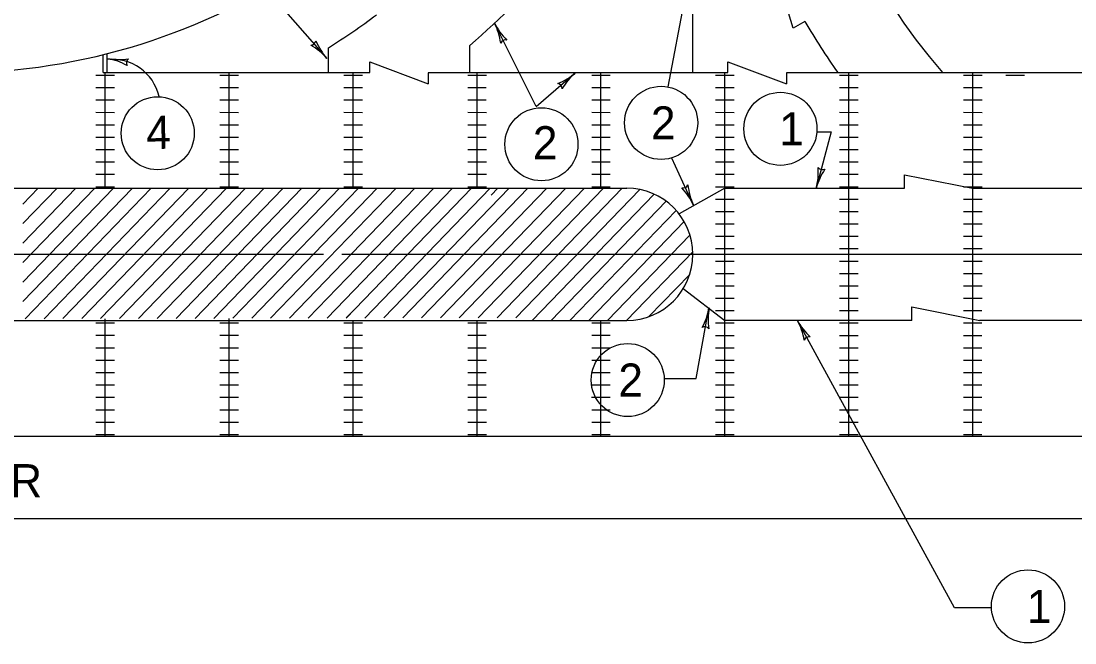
# Model space of a CAD drawing. Extents: x 1007 to 1035.5, y 1000.5 to 1058.1.
# Drawn here: x 1012.84 to 1019.22, y 1005.79 to 1009.56 of the extents above; entities that cross this region are included whole.
import ezdxf

# ---------------------------------------------------------------- set-up
doc = ezdxf.new("R2010")
doc.units = 0
doc.layers.add('Level 1', color=7, linetype='Continuous')
doc.layers.add('Level 2', color=7, linetype='Continuous')

msp = doc.modelspace()

# ---------------------------------------------------------------- linework, layer by layer
at = {"layer": 'Level 1'}
for p, q in [((1013.8575, 1010.2773), (1014.6948, 1009.3291)), ((1017.5157, 1009.5126), (1017.3916, 1009.9295)), ((1016.7587, 1009.1563), (1016.8764, 1009.7699)), ((1016.9088, 1009.2432), (1016.9088, 1009.7468)), ((1015.9614, 1009.0382), (1015.7088, 1009.5427)), ((1017.5875, 1009.5518), (1017.5157, 1009.5126)), ((1015.5588, 1009.2432), (1015.5588, 1009.4068)), ((1013.3404, 1009.2434), (1013.3404, 1009.3518)), ((1013.3638, 1009.2434), (1013.3638, 1009.3577)), ((1014.7032, 1009.2432), (1014.7032, 1009.3932)), ((1014.9538, 1009.2432), (1014.9538, 1009.3092)), ((1014.9538, 1009.3092), (1015.3075, 1009.175)), ((1017.1215, 1009.2432), (1017.1215, 1009.3092)), ((1017.1215, 1009.3092), (1017.4752, 1009.175)), ((1013.2966, 1009.2277), (1013.4092, 1009.2277)), ((1013.3404, 1009.2432), (1014.9538, 1009.2432)), ((1013.3529, 1008.5432), (1013.3529, 1009.2432)), ((1014.0466, 1009.2277), (1014.1592, 1009.2277)), ((1014.1029, 1008.5432), (1014.1029, 1009.2432)), ((1014.7966, 1009.2277), (1014.9092, 1009.2277)), ((1014.8529, 1008.5432), (1014.8529, 1009.2432)), ((1015.3078, 1009.2416), (1015.3075, 1009.175)), ((1015.3078, 1009.2432), (1017.1215, 1009.2432)), ((1015.5466, 1009.2277), (1015.6592, 1009.2277)), ((1015.6029, 1008.5432), (1015.6029, 1009.2432)), ((1015.9614, 1009.0382), (1016.1995, 1009.2432)), ((1016.2966, 1009.2277), (1016.4092, 1009.2277)), ((1016.3529, 1008.5432), (1016.3529, 1009.2432)), ((1017.0466, 1009.2277), (1017.1592, 1009.2277)), ((1017.1029, 1007.0432), (1017.1029, 1009.2432)), ((1017.4755, 1009.2416), (1017.4752, 1009.175)), ((1017.4755, 1009.2432), (1018.4197, 1009.2432)), ((1017.7966, 1009.2277), (1017.9092, 1009.2277)), ((1017.8529, 1007.0432), (1017.8529, 1009.2432)), ((1017.8529, 1007.0432), (1017.8529, 1009.2432)), ((1018.4197, 1009.2432), (1033.7409, 1009.2432)), ((1018.5466, 1009.2277), (1018.6592, 1009.2277)), ((1018.6029, 1007.0432), (1018.6029, 1009.2432)), ((1018.6029, 1007.0432), (1018.6029, 1009.2432)), ((1018.8033, 1009.2276), (1018.9159, 1009.2276)), ((1013.2966, 1009.1528), (1013.4091, 1009.1528)), ((1014.0466, 1009.1528), (1014.1591, 1009.1528)), ((1014.7966, 1009.1528), (1014.9091, 1009.1528)), ((1015.5466, 1009.1528), (1015.6591, 1009.1528)), ((1016.2966, 1009.1528), (1016.4091, 1009.1528)), ((1017.0466, 1009.1528), (1017.1591, 1009.1528)), ((1017.7966, 1009.1528), (1017.9091, 1009.1528)), ((1018.5466, 1009.1528), (1018.6591, 1009.1528)), ((1013.2967, 1009.0777), (1013.4091, 1009.0777)), ((1014.0467, 1009.0777), (1014.1591, 1009.0777)), ((1014.7967, 1009.0777), (1014.9091, 1009.0777)), ((1015.5467, 1009.0777), (1015.6591, 1009.0777)), ((1016.2967, 1009.0777), (1016.4091, 1009.0777)), ((1017.0467, 1009.0777), (1017.1591, 1009.0777)), ((1017.7967, 1009.0777), (1017.9091, 1009.0777)), ((1018.5467, 1009.0777), (1018.6591, 1009.0777)), ((1013.2966, 1009.0028), (1013.4092, 1009.0027)), ((1014.0466, 1009.0028), (1014.1592, 1009.0027)), ((1014.7966, 1009.0028), (1014.9092, 1009.0027)), ((1015.5466, 1009.0028), (1015.6592, 1009.0027)), ((1016.2966, 1009.0028), (1016.4092, 1009.0027)), ((1017.0466, 1009.0028), (1017.1592, 1009.0027)), ((1017.7966, 1009.0028), (1017.9092, 1009.0027)), ((1018.5466, 1009.0028), (1018.6592, 1009.0027)), ((1013.2966, 1008.9277), (1013.4091, 1008.9277)), ((1014.0466, 1008.9277), (1014.1591, 1008.9277)), ((1014.7966, 1008.9277), (1014.9091, 1008.9277)), ((1015.5466, 1008.9277), (1015.6591, 1008.9277)), ((1016.2966, 1008.9277), (1016.4091, 1008.9277)), ((1017.0466, 1008.9277), (1017.1591, 1008.9277)), ((1017.7455, 1008.8842), (1017.6554, 1008.5432)), ((1017.6594, 1008.8842), (1017.7455, 1008.8842)), ((1017.7966, 1008.9277), (1017.9091, 1008.9277)), ((1018.5466, 1008.9277), (1018.6591, 1008.9277)), ((1013.2967, 1008.8527), (1013.4091, 1008.8527)), ((1014.0467, 1008.8527), (1014.1591, 1008.8527)), ((1014.7967, 1008.8527), (1014.9091, 1008.8527)), ((1015.5467, 1008.8527), (1015.6591, 1008.8527)), ((1016.2967, 1008.8527), (1016.4091, 1008.8527)), ((1017.0467, 1008.8527), (1017.1591, 1008.8527)), ((1017.7967, 1008.8527), (1017.9091, 1008.8527)), ((1018.5467, 1008.8527), (1018.6591, 1008.8527)), ((1013.2965, 1008.7776), (1013.4092, 1008.7776)), ((1014.0465, 1008.7776), (1014.1592, 1008.7776)), ((1014.7965, 1008.7776), (1014.9092, 1008.7776)), ((1015.5465, 1008.7776), (1015.6592, 1008.7776)), ((1016.2965, 1008.7776), (1016.4092, 1008.7776)), ((1017.0465, 1008.7776), (1017.1592, 1008.7776)), ((1017.7965, 1008.7776), (1017.9092, 1008.7776)), ((1018.5465, 1008.7776), (1018.6592, 1008.7776)), ((1013.2966, 1008.7026), (1013.4092, 1008.7027)), ((1014.0466, 1008.7026), (1014.1592, 1008.7027)), ((1014.7966, 1008.7026), (1014.9092, 1008.7027)), ((1015.5466, 1008.7026), (1015.6592, 1008.7027)), ((1016.2966, 1008.7026), (1016.4092, 1008.7027)), ((1016.78, 1008.7268), (1016.9128, 1008.4368)), ((1017.0466, 1008.7026), (1017.1592, 1008.7027)), ((1017.7966, 1008.7026), (1017.9092, 1008.7027)), ((1018.5466, 1008.7026), (1018.6592, 1008.7027)), ((1013.2967, 1008.6277), (1013.4092, 1008.6276)), ((1014.0467, 1008.6277), (1014.1592, 1008.6276)), ((1014.7967, 1008.6277), (1014.9092, 1008.6276)), ((1015.5467, 1008.6277), (1015.6592, 1008.6276)), ((1016.2967, 1008.6277), (1016.4092, 1008.6276)), ((1017.0467, 1008.6277), (1017.1592, 1008.6276)), ((1017.7967, 1008.6277), (1017.9092, 1008.6276)), ((1018.1908, 1008.5433), (1018.1908, 1008.6247)), ((1018.1908, 1008.6247), (1018.6016, 1008.5432)), ((1018.5467, 1008.6277), (1018.6592, 1008.6276)), ((1008.1587, 1008.5432), (1016.5087, 1008.5432)), ((1012.8541, 1008.4472), (1012.9468, 1008.5432)), ((1012.8541, 1008.3289), (1013.0609, 1008.5432)), ((1012.8541, 1008.2109), (1013.1749, 1008.5432)), ((1012.8541, 1008.0928), (1013.2889, 1008.5432)), ((1012.8541, 1007.9747), (1013.403, 1008.5432)), ((1012.8541, 1007.8566), (1013.517, 1008.5432)), ((1012.868, 1007.7532), (1013.6308, 1008.5432)), ((1012.9823, 1007.7534), (1013.745, 1008.5432)), ((1013.0966, 1007.7537), (1013.859, 1008.5432)), ((1013.2108, 1007.7539), (1013.9729, 1008.5432)), ((1013.2966, 1008.5527), (1013.4092, 1008.5526)), ((1013.325, 1007.7542), (1014.0869, 1008.5432)), ((1013.4393, 1007.7544), (1014.201, 1008.5432)), ((1013.5535, 1007.7546), (1014.3149, 1008.5432)), ((1013.6679, 1007.7548), (1014.4291, 1008.5432)), ((1013.7822, 1007.7551), (1014.5431, 1008.5432)), ((1013.8963, 1007.7553), (1014.657, 1008.5432)), ((1014.0106, 1007.7556), (1014.7711, 1008.5432)), ((1014.0466, 1008.5527), (1014.1592, 1008.5526)), ((1014.1248, 1007.7558), (1014.885, 1008.5432)), ((1014.239, 1007.7561), (1014.999, 1008.5432)), ((1014.3533, 1007.7563), (1015.1131, 1008.5432)), ((1014.4675, 1007.7566), (1015.2271, 1008.5432)), ((1014.5818, 1007.7568), (1015.3411, 1008.5432)), ((1014.696, 1007.7571), (1015.4551, 1008.5432)), ((1014.7966, 1008.5527), (1014.9092, 1008.5526)), ((1014.8103, 1007.7573), (1015.5692, 1008.5432)), ((1014.9244, 1007.7576), (1015.6831, 1008.5432)), ((1015.0388, 1007.7578), (1015.7972, 1008.5432)), ((1015.1529, 1007.758), (1015.9111, 1008.5432)), ((1015.2672, 1007.7583), (1016.0251, 1008.5432)), ((1015.3815, 1007.7585), (1016.1393, 1008.5432)), ((1015.4957, 1007.7588), (1016.2531, 1008.5432)), ((1015.5466, 1008.5527), (1015.6592, 1008.5526)), ((1015.6099, 1007.759), (1016.3672, 1008.5432)), ((1015.6887, 1008.501), (1015.7295, 1008.5432)), ((1015.7243, 1007.7593), (1016.4813, 1008.5432)), ((1015.8383, 1007.7595), (1016.5876, 1008.5353)), ((1015.9368, 1007.7432), (1016.6746, 1008.5072)), ((1016.2966, 1008.5527), (1016.4092, 1008.5526)), ((1017.0466, 1008.5527), (1017.1592, 1008.5526)), ((1017.1029, 1008.5432), (1018.1908, 1008.5432)), ((1017.7966, 1008.5527), (1017.9092, 1008.5526)), ((1018.5466, 1008.5527), (1018.6592, 1008.5526)), ((1018.6016, 1008.5432), (1020.267, 1008.5432)), ((1016.0508, 1007.7432), (1016.7472, 1008.4643)), ((1017.0466, 1008.4777), (1017.1591, 1008.4777)), ((1017.7966, 1008.4777), (1017.9091, 1008.4777)), ((1018.5466, 1008.4777), (1018.6591, 1008.4777)), ((1016.1646, 1007.7432), (1016.8076, 1008.409)), ((1017.0466, 1008.4027), (1017.1591, 1008.4026)), ((1017.7966, 1008.4027), (1017.9091, 1008.4026)), ((1018.5466, 1008.4027), (1018.6591, 1008.4026)), ((1016.2787, 1007.7432), (1016.8563, 1008.3412)), ((1017.0465, 1008.3277), (1017.1591, 1008.3277)), ((1017.7965, 1008.3277), (1017.9091, 1008.3277)), ((1018.5465, 1008.3277), (1018.6591, 1008.3277)), ((1016.3928, 1007.7432), (1016.8913, 1008.2595)), ((1017.0465, 1008.2527), (1017.159, 1008.2526)), ((1017.7965, 1008.2527), (1017.909, 1008.2526)), ((1018.5465, 1008.2527), (1018.659, 1008.2526)), ((1012.6587, 1008.1432), (1014.6587, 1008.1432)), ((1014.7837, 1008.1432), (1015.0337, 1008.1432)), ((1015.1587, 1008.1432), (1017.1587, 1008.1432)), ((1016.5068, 1007.7432), (1016.9083, 1008.159)), ((1017.0465, 1008.1777), (1017.159, 1008.1776)), ((1017.1587, 1008.1432), (1019.1587, 1008.1432)), ((1017.7965, 1008.1777), (1017.909, 1008.1776)), ((1018.5465, 1008.1777), (1018.659, 1008.1776)), ((1017.0464, 1008.1027), (1017.159, 1008.1027)), ((1017.7964, 1008.1027), (1017.909, 1008.1027)), ((1018.5464, 1008.1027), (1018.659, 1008.1027)), ((1016.6434, 1007.7666), (1016.8898, 1008.0218)), ((1017.0464, 1008.0277), (1017.1589, 1008.0276)), ((1017.7964, 1008.0277), (1017.9089, 1008.0276)), ((1018.5464, 1008.0277), (1018.6589, 1008.0276)), ((1017.0464, 1007.9527), (1017.1589, 1007.9526)), ((1017.7964, 1007.9527), (1017.9089, 1007.9526)), ((1018.5464, 1007.9527), (1018.6589, 1007.9526)), ((1017.0463, 1007.8777), (1017.1589, 1007.8777)), ((1017.7963, 1007.8777), (1017.9089, 1007.8777)), ((1018.5463, 1007.8777), (1018.6589, 1007.8777)), ((1016.9293, 1007.391), (1017.0059, 1007.8172)), ((1017.0463, 1007.8027), (1017.1588, 1007.8026)), ((1017.7963, 1007.8027), (1017.9088, 1007.8026)), ((1018.2339, 1007.7432), (1018.2339, 1007.8245)), ((1018.2339, 1007.8245), (1018.6448, 1007.743)), ((1018.5463, 1007.8027), (1018.6588, 1007.8026)), ((1008.1587, 1007.7432), (1016.5087, 1007.7432)), ((1013.3529, 1007.0432), (1013.3529, 1007.7534)), ((1013.3529, 1007.0432), (1013.3529, 1007.7432)), ((1013.3529, 1007.0407), (1013.3529, 1007.7432)), ((1014.1029, 1007.0432), (1014.1029, 1007.7548)), ((1014.1029, 1007.0432), (1014.1029, 1007.7432)), ((1014.1029, 1007.0407), (1014.1029, 1007.7432)), ((1014.8128, 1007.7597), (1014.8362, 1007.784)), ((1014.8529, 1007.0432), (1014.8529, 1007.7432)), ((1014.8529, 1007.0407), (1014.8529, 1007.7432)), ((1014.8529, 1007.0432), (1014.8529, 1007.7432)), ((1015.6029, 1007.0432), (1015.6029, 1007.7432)), ((1015.6029, 1007.0407), (1015.6029, 1007.7432)), ((1015.6029, 1007.0432), (1015.6029, 1007.7432)), ((1016.3529, 1007.0432), (1016.3529, 1007.7432)), ((1016.3529, 1007.0407), (1016.3529, 1007.7432)), ((1016.3529, 1007.0432), (1016.3529, 1007.7432)), ((1018.2339, 1007.7432), (1017.1029, 1007.7432)), ((1018.4923, 1006.0028), (1017.5413, 1007.7432)), ((1020.3077, 1007.7432), (1018.6439, 1007.7432)), ((1013.2966, 1007.7277), (1013.4092, 1007.7277)), ((1014.0466, 1007.7277), (1014.1592, 1007.7277)), ((1014.7966, 1007.7277), (1014.9092, 1007.7277)), ((1015.5466, 1007.7277), (1015.6592, 1007.7277)), ((1016.2966, 1007.7277), (1016.4092, 1007.7277)), ((1017.0463, 1007.7277), (1017.1588, 1007.7277)), ((1017.7963, 1007.7277), (1017.9088, 1007.7277)), ((1018.5463, 1007.7277), (1018.6588, 1007.7277)), ((1013.2966, 1007.6528), (1013.4091, 1007.6528)), ((1014.0466, 1007.6528), (1014.1591, 1007.6528)), ((1014.7966, 1007.6528), (1014.9091, 1007.6528)), ((1015.5466, 1007.6528), (1015.6591, 1007.6528)), ((1016.2966, 1007.6528), (1016.4091, 1007.6528)), ((1017.0462, 1007.6527), (1017.1588, 1007.6526)), ((1017.7962, 1007.6527), (1017.9088, 1007.6526)), ((1018.5462, 1007.6527), (1018.6588, 1007.6526)), ((1013.2967, 1007.5777), (1013.4091, 1007.5777)), ((1014.0467, 1007.5777), (1014.1591, 1007.5777)), ((1014.7967, 1007.5777), (1014.9091, 1007.5777)), ((1015.5467, 1007.5777), (1015.6591, 1007.5777)), ((1016.2967, 1007.5777), (1016.4091, 1007.5777)), ((1017.0462, 1007.5777), (1017.1587, 1007.5776)), ((1017.7962, 1007.5777), (1017.9087, 1007.5776)), ((1018.5462, 1007.5777), (1018.6587, 1007.5776)), ((1013.2966, 1007.5028), (1013.4092, 1007.5027)), ((1014.0466, 1007.5028), (1014.1592, 1007.5027)), ((1014.7966, 1007.5028), (1014.9092, 1007.5027)), ((1015.5466, 1007.5028), (1015.6592, 1007.5027)), ((1016.2966, 1007.5028), (1016.4092, 1007.5027)), ((1017.0462, 1007.5027), (1017.1587, 1007.5027)), ((1017.7962, 1007.5027), (1017.9087, 1007.5027)), ((1018.5462, 1007.5027), (1018.6587, 1007.5027)), ((1013.2966, 1007.4277), (1013.4091, 1007.4277)), ((1014.0466, 1007.4277), (1014.1591, 1007.4277)), ((1014.7966, 1007.4277), (1014.9091, 1007.4277)), ((1015.5466, 1007.4277), (1015.6591, 1007.4277)), ((1016.2966, 1007.4277), (1016.4091, 1007.4277)), ((1017.0461, 1007.4277), (1017.1587, 1007.4276)), ((1017.7961, 1007.4277), (1017.9087, 1007.4276)), ((1018.5461, 1007.4277), (1018.6587, 1007.4276)), ((1013.2967, 1007.3527), (1013.4091, 1007.3527)), ((1014.0467, 1007.3527), (1014.1591, 1007.3527)), ((1014.7967, 1007.3527), (1014.9091, 1007.3527)), ((1015.5467, 1007.3527), (1015.6591, 1007.3527)), ((1016.2967, 1007.3527), (1016.4091, 1007.3527)), ((1016.7359, 1007.391), (1016.9293, 1007.391)), ((1017.0461, 1007.3527), (1017.1586, 1007.3527)), ((1017.7961, 1007.3527), (1017.9086, 1007.3527)), ((1018.5461, 1007.3527), (1018.6586, 1007.3527)), ((1013.2965, 1007.2776), (1013.4092, 1007.2776)), ((1014.0465, 1007.2776), (1014.1592, 1007.2776)), ((1014.7965, 1007.2776), (1014.9092, 1007.2776)), ((1015.5465, 1007.2776), (1015.6592, 1007.2776)), ((1016.2965, 1007.2776), (1016.4092, 1007.2776)), ((1017.046, 1007.2777), (1017.1586, 1007.2776)), ((1017.796, 1007.2777), (1017.9086, 1007.2776)), ((1018.546, 1007.2777), (1018.6586, 1007.2776)), ((1013.2966, 1007.2026), (1013.4092, 1007.2027)), ((1014.0466, 1007.2026), (1014.1592, 1007.2027)), ((1014.7966, 1007.2026), (1014.9092, 1007.2027)), ((1015.5466, 1007.2026), (1015.6592, 1007.2027)), ((1016.2966, 1007.2026), (1016.4092, 1007.2027)), ((1017.046, 1007.2027), (1017.1586, 1007.2026)), ((1017.796, 1007.2027), (1017.9086, 1007.2026)), ((1018.546, 1007.2027), (1018.6586, 1007.2026)), ((1013.2967, 1007.1277), (1013.4092, 1007.1276)), ((1014.0467, 1007.1277), (1014.1592, 1007.1276)), ((1014.7967, 1007.1277), (1014.9092, 1007.1276)), ((1015.5467, 1007.1277), (1015.6592, 1007.1276)), ((1016.2967, 1007.1277), (1016.4092, 1007.1276)), ((1017.046, 1007.1277), (1017.1585, 1007.1277)), ((1017.796, 1007.1277), (1017.9085, 1007.1277)), ((1018.546, 1007.1277), (1018.6585, 1007.1277)), ((1008.1587, 1007.0432), (1033.7409, 1007.0432)), ((1013.2966, 1007.0527), (1013.4092, 1007.0526)), ((1014.0466, 1007.0527), (1014.1592, 1007.0526)), ((1014.7966, 1007.0527), (1014.9092, 1007.0526)), ((1015.5466, 1007.0527), (1015.6592, 1007.0526)), ((1016.2966, 1007.0527), (1016.4092, 1007.0526)), ((1017.0459, 1007.0527), (1017.1585, 1007.0526)), ((1017.7959, 1007.0527), (1017.9085, 1007.0526)), ((1018.5459, 1007.0527), (1018.6585, 1007.0526)), ((1008.1587, 1006.5432), (1033.7409, 1006.5432)), ((1018.716, 1006.0028), (1018.4923, 1006.0028))]:
    msp.add_line(p, q, dxfattribs=at)
for points in [[(1010.5274, 1008.1432), (1014.3174, 1008.1432)], [(1014.4358, 1008.1432), (1014.6727, 1008.1432)], [(1014.7912, 1008.1432), (1018.5812, 1008.1432)], [(1018.6996, 1008.1432), (1018.9364, 1008.1432)], [(1019.0549, 1008.1432), (1022.8449, 1008.1432)]]:
    msp.add_lwpolyline(points, dxfattribs=at)
for centre in [(1016.7169, 1008.939), (1013.6704, 1008.8761), (1017.4389, 1008.9029), (1015.9925, 1008.8093), (1016.5148, 1007.3821), (1018.9371, 1006.0119)]:
    msp.add_circle(centre, 0.2213, dxfattribs=at)
for centre, radius, start, end in [((1021.2587, 1011.6932), 3.75, 159.99981, 220.79339), ((1012.4443, 1012.9932), 3.75, 270, 339.13966), ((1012.4443, 1012.9932), 4.75, 310.97158, 320.13145), ((1012.4443, 1012.9932), 4.25, 302.10639, 306.87419), ((1021.2587, 1011.6932), 4.25, 210.25425, 215.20269), ((1014.5964, 1009.4405), 0.0313, 270.21974, 352.33644), ((1014.4017, 1009.0703), 0.3909, 41.44514, 60.11393), ((1014.9878, 1009.5878), 0.3909, 202.7923, 221.43903), ((1014.4017, 1009.0703), 0.3909, 41.43292, 41.44514), ((1016.5087, 1008.1432), 0.4, 270, 90), ((1016.8507, 1008.5763), 0.0313, 253.37711, 335.4938), ((1016.5571, 1008.2783), 0.3909, 24.60251, 43.27129), ((1017.268, 1008.6038), 0.3909, 185.94967, 204.5964), ((1016.5571, 1008.2783), 0.3909, 24.59028, 24.60251), ((1016.6226, 1007.8882), 0.3909, 331.1545, 349.80123), ((1017.3922, 1007.7498), 0.3909, 169.80734, 188.47612), ((1017.3922, 1007.7498), 0.3909, 169.79512, 169.80734), ((1017.8844, 1007.9306), 0.3909, 208.651, 227.31978), ((1017.8844, 1007.9306), 0.3909, 208.63878, 208.651), ((1017.1983, 1007.5557), 0.3909, 9.99816, 28.64489), ((1016.981, 1007.6727), 0.0313, 38.58194, 120.69863), ((1017.6126, 1007.6127), 0.0313, 77.4256, 159.54229)]:
    msp.add_arc(centre, radius, start, end, dxfattribs=at)
at = {"layer": 'Level 2'}
for p, q in [((1017.1029, 1008.5432), (1016.8253, 1008.3877)), ((1016.8506, 1007.9357), (1017.1029, 1007.7432))]:
    msp.add_line(p, q, dxfattribs=at)
for centre, radius, start, end in [((1016.0583, 1009.7177), 0.3909, 206.60289, 225.27168), ((1016.0583, 1009.7177), 0.3909, 206.59067, 206.60289), ((1015.3592, 1009.3676), 0.3909, 7.95005, 26.59678), ((1015.7753, 1009.4097), 0.0313, 75.37749, 157.49419), ((1013.3953, 1009.0322), 0.2914, 13.26866, 96.19087), ((1013.4337, 1009.7126), 0.3909, 260.1212, 278.78998), ((1013.4337, 1009.7126), 0.3909, 260.10898, 260.1212), ((1013.2996, 1008.9424), 0.3909, 61.46836, 80.11509), ((1013.5131, 1009.3019), 0.0313, 128.8958, 211.01249), ((1015.9444, 1009.5394), 0.3909, 292.07703, 310.72376), ((1016.4546, 1008.9469), 0.3909, 130.72987, 149.39865), ((1016.4546, 1008.9469), 0.3909, 130.71764, 130.72987), ((1016.0868, 1009.1462), 0.0313, 359.50446, 81.62116), ((1017.2774, 1008.643), 0.3909, 345.202, 3.87079), ((1018.0334, 1008.4433), 0.3909, 146.54916, 165.19589), ((1017.6934, 1008.6869), 0.0313, 213.9766, 296.09329), ((1017.2774, 1008.643), 0.3909, 345.18978, 345.202)]:
    msp.add_arc(centre, radius, start, end, dxfattribs=at)

# ---------------------------------------------------------------- texts
at = {"layer": 'Level 1'}
for s, p in [('2', (1016.6554, 1008.8389)), ('1', (1017.4318, 1008.8029)), ('2', (1015.9406, 1008.7189)), ('2', (1016.4582, 1007.2821)), ('SHOULDER', (1011.4846, 1006.673)), ('1', (1018.93, 1005.9119))]:
    msp.add_text(s, height=0.2, dxfattribs=at).set_placement(p)
msp.add_text('4', height=0.2, rotation=1, dxfattribs=at).set_placement((1013.6021, 1008.7799))

doc.saveas('drawing.dxf')
